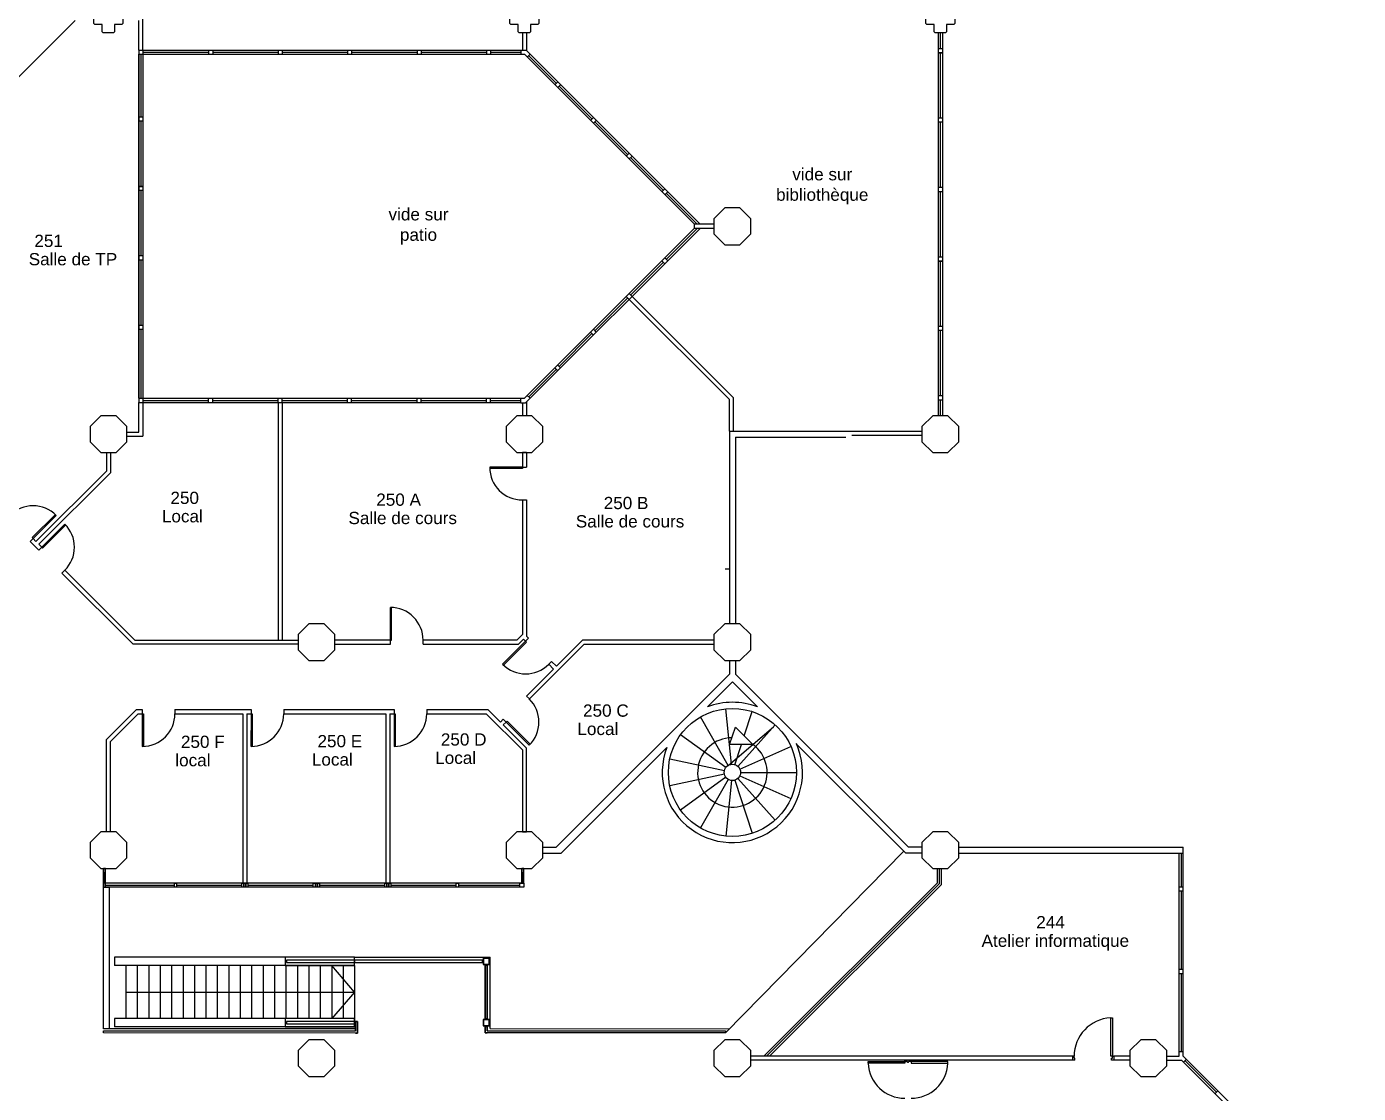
# Model space of a CAD drawing. Header units: metres. Extents: x 492 to 631, y -916 to -790.
# Drawn here: x 591.56 to 624.15, y -858.02 to -831.91 of the extents above; entities that cross this region are included whole.
import ezdxf

# ---------------------------------------------------------------- set-up
doc = ezdxf.new("R2010")
doc.units = ezdxf.units.M
doc.linetypes.add('CACHE2', pattern=[0.1875, 0.125, -0.0625])
doc.linetypes.add('CONTINU', pattern=[0])
for name, color, linetype in [('_numérotation salles', 8, 'Continuous'), ('Désignation', 8, 'CONTINU'), ('GEX_VOL_Archi', 8, 'Continuous')]:
    doc.layers.add(name, color=color, linetype=linetype)
doc.layers.add('GEX_VOL_Surf_charges_terrasses', color=54, linetype='Continuous', true_color=0x949400)
doc.styles.add('G100TXT-droit', font='swissl.ttf', dxfattribs={"height": 0.2})
doc.styles.get("Standard").update_dxf_attribs({"font": 'swissl.ttf'})

msp = doc.modelspace()

# ---------------------------------------------------------------- hatches: boundary and pattern name
at = {"layer": 'GEX_VOL_Surf_charges_terrasses', "linetype": 'CACHE2', "transparency": 33554687}
h = msp.add_hatch(dxfattribs=at)
h.set_pattern_fill('ANGLE')
h.set_pattern_definition([(0, (0, 0), (0, 6.985), [5.08, -1.905]), (90, (0, 0), (-6.985, 4e-16), [5.08, -1.905])])
h.paths.add_polyline_path([(608.753, -841.872), (608.653, -841.873), (608.653, -846.528), (608.753, -846.528)])

# ---------------------------------------------------------------- linework, layer by layer
at = {"layer": 'GEX_VOL_Archi', "color": 7}
for p, q in [((594.397, -832.489), (594.397, -831.658)), ((592.742, -831.758), (590.152, -834.347)), ((594.297, -832.489), (594.297, -831.758)), ((603.687, -832.063), (603.687, -832.487)), ((603.787, -832.063), (603.787, -832.496)), ((613.867, -832.063), (613.867, -841.438)), ((613.917, -832.451), (613.917, -832.063)), ((613.967, -832.063), (613.967, -841.438)), ((594.297, -832.487), (594.297, -841.109)), ((594.297, -832.487), (603.778, -832.487)), ((594.297, -841.009), (594.297, -832.587)), ((594.297, -832.587), (603.737, -832.587)), ((594.347, -832.589), (594.347, -834.125)), ((594.397, -832.489), (594.397, -841.109)), ((594.397, -832.537), (596.009, -832.537)), ((594.397, -832.587), (594.397, -841.009)), ((596.009, -832.487), (596.009, -832.589)), ((596.109, -832.487), (596.109, -832.589)), ((596.109, -832.537), (597.709, -832.537)), ((597.709, -832.487), (597.709, -832.589)), ((597.809, -832.487), (597.809, -832.589)), ((597.809, -832.537), (599.409, -832.537)), ((599.409, -832.487), (599.409, -832.589)), ((599.41, -832.49), (599.41, -832.487)), ((599.509, -832.487), (599.509, -832.589)), ((599.509, -832.537), (601.109, -832.537)), ((599.51, -832.49), (599.51, -832.487)), ((601.109, -832.487), (601.109, -832.589)), ((601.209, -832.487), (601.209, -832.589)), ((601.209, -832.537), (602.809, -832.537)), ((602.809, -832.487), (602.809, -832.589)), ((602.909, -832.487), (602.909, -832.589)), ((602.909, -832.537), (603.651, -832.537)), ((603.651, -832.487), (603.651, -832.587)), ((603.737, -832.587), (607.9, -836.75)), ((603.778, -832.487), (608.04, -836.748)), ((603.878, -832.587), (603.808, -832.658)), ((604.517, -833.297), (603.843, -832.622)), ((613.967, -832.451), (613.867, -832.451)), ((613.867, -832.551), (613.867, -832.581)), ((613.867, -832.551), (613.967, -832.551)), ((613.967, -832.551), (613.867, -832.551)), ((613.917, -834.151), (613.917, -832.551)), ((604.553, -833.261), (604.482, -833.332)), ((604.623, -833.332), (604.553, -833.403)), ((605.391, -834.171), (604.588, -833.367)), ((594.397, -834.125), (594.297, -834.125)), ((594.397, -834.225), (594.297, -834.225)), ((594.347, -834.225), (594.347, -835.825)), ((605.427, -834.135), (605.356, -834.206)), ((605.497, -834.206), (605.427, -834.277)), ((606.265, -835.045), (605.462, -834.241)), ((613.967, -834.151), (613.867, -834.151)), ((613.967, -834.251), (613.867, -834.251)), ((613.917, -835.851), (613.917, -834.251)), ((606.23, -835.079), (606.301, -835.008)), ((606.372, -835.079), (606.301, -835.15)), ((607.14, -835.919), (606.336, -835.116)), ((594.297, -835.825), (594.297, -835.795)), ((594.297, -835.825), (594.397, -835.825)), ((594.397, -835.825), (594.297, -835.825)), ((594.397, -835.925), (594.297, -835.925)), ((594.347, -835.925), (594.347, -837.525)), ((607.175, -835.884), (607.104, -835.954)), ((607.246, -835.954), (607.175, -836.025)), ((613.967, -835.851), (613.867, -835.851)), ((613.967, -835.951), (613.867, -835.951)), ((613.917, -837.551), (613.917, -835.951)), ((607.969, -836.748), (607.21, -835.99)), ((603.737, -841.009), (607.9, -836.847)), ((603.757, -841.131), (608.04, -836.848)), ((607.969, -836.848), (607.21, -837.607)), ((608.377, -836.748), (607.9, -836.748)), ((607.9, -836.848), (607.9, -836.748)), ((608.377, -836.848), (607.9, -836.848)), ((594.397, -837.525), (594.297, -837.525)), ((607.246, -837.642), (607.175, -837.571)), ((613.967, -837.551), (613.867, -837.551)), ((594.397, -837.625), (594.297, -837.625)), ((594.347, -837.625), (594.347, -839.225)), ((607.14, -837.677), (606.336, -838.481)), ((607.175, -837.713), (607.104, -837.642)), ((613.967, -837.651), (613.867, -837.651)), ((613.867, -837.651), (613.967, -837.651)), ((613.867, -837.651), (613.867, -837.681)), ((613.917, -839.251), (613.917, -837.651)), ((606.265, -838.552), (605.462, -839.355)), ((606.23, -838.517), (606.3, -838.587)), ((606.371, -838.517), (606.3, -838.446)), ((606.3, -838.587), (608.753, -841.04)), ((606.371, -838.517), (608.853, -840.999)), ((594.397, -839.225), (594.297, -839.225)), ((594.397, -839.325), (594.297, -839.325)), ((594.347, -839.325), (594.347, -841.009)), ((605.391, -839.426), (604.588, -840.229)), ((605.427, -839.461), (605.356, -839.39)), ((605.497, -839.39), (605.427, -839.32)), ((613.967, -839.251), (613.867, -839.251)), ((613.967, -839.351), (613.867, -839.351)), ((613.917, -840.951), (613.917, -839.351)), ((604.623, -840.265), (604.553, -840.194)), ((604.517, -840.3), (603.843, -840.974)), ((604.553, -840.335), (604.482, -840.265)), ((594.297, -841.009), (603.737, -841.009)), ((594.297, -841.838), (594.297, -841.109)), ((594.297, -841.109), (603.651, -841.109)), ((594.397, -841.059), (596.009, -841.059)), ((594.397, -841.109), (594.397, -841.938)), ((596.009, -841.109), (596.009, -841.008)), ((596.109, -841.109), (596.109, -841.008)), ((596.109, -841.059), (597.709, -841.059)), ((597.709, -841.109), (597.709, -841.008)), ((597.709, -841.11), (597.709, -846.929)), ((597.809, -841.109), (597.809, -841.008)), ((597.809, -841.059), (599.409, -841.059)), ((597.809, -841.11), (597.809, -846.929)), ((599.409, -841.109), (599.409, -841.008)), ((599.509, -841.109), (599.509, -841.008)), ((599.509, -841.059), (601.109, -841.059)), ((601.109, -841.109), (601.109, -841.008)), ((601.209, -841.109), (601.209, -841.008)), ((601.209, -841.059), (602.809, -841.059)), ((602.809, -841.109), (602.809, -841.008)), ((602.909, -841.109), (602.909, -841.008)), ((602.909, -841.059), (603.651, -841.059)), ((603.651, -841.109), (603.651, -841.009)), ((603.651, -841.109), (603.651, -841.131)), ((603.757, -841.131), (603.651, -841.131)), ((603.687, -841.131), (603.687, -841.438)), ((603.787, -841.101), (603.787, -841.438)), ((603.878, -841.009), (603.808, -840.939)), ((608.753, -841.812), (608.753, -841.04)), ((608.853, -841.812), (608.853, -840.999)), ((613.967, -840.951), (613.867, -840.951)), ((613.967, -841.051), (613.867, -841.051)), ((613.917, -841.438), (613.917, -841.051)), ((594.007, -841.838), (594.297, -841.838)), ((608.753, -841.812), (611.753, -841.812)), ((608.753, -841.812), (608.753, -846.528)), ((611.753, -841.812), (613.467, -841.812)), ((594.007, -841.938), (594.397, -841.938)), ((608.903, -841.962), (611.603, -841.962)), ((608.903, -841.962), (608.903, -846.528)), ((611.753, -841.912), (613.467, -841.912)), ((593.507, -842.338), (593.507, -842.789)), ((593.607, -842.338), (593.607, -842.83)), ((603.688, -842.338), (603.688, -842.697)), ((603.788, -842.338), (603.688, -842.338)), ((603.788, -842.338), (603.788, -842.697)), ((591.784, -844.511), (593.507, -842.789)), ((603.688, -842.697), (602.888, -842.697)), ((603.688, -842.727), (602.888, -842.727)), ((603.688, -842.697), (603.688, -842.727)), ((603.688, -842.697), (603.788, -842.697)), ((591.855, -844.582), (593.607, -842.83)), ((603.688, -843.497), (603.688, -846.79)), ((603.688, -843.497), (603.788, -843.497)), ((603.788, -843.497), (603.788, -846.832)), ((591.692, -844.419), (592.258, -843.854)), ((591.713, -844.44), (592.279, -843.875)), ((591.926, -844.652), (592.491, -844.087)), ((591.947, -844.674), (592.512, -844.108)), ((591.643, -844.511), (591.713, -844.44)), ((591.692, -844.419), (591.713, -844.44)), ((591.784, -844.511), (591.713, -844.44)), ((591.855, -844.723), (591.643, -844.511)), ((591.926, -844.652), (591.855, -844.582)), ((591.855, -844.723), (591.926, -844.652)), ((591.926, -844.652), (591.947, -844.674)), ((592.42, -845.289), (592.491, -845.218)), ((594.159, -847.028), (592.42, -845.289)), ((594.2, -846.928), (592.491, -845.218)), ((600.458, -846.928), (600.458, -846.128)), ((600.488, -846.928), (600.488, -846.128)), ((598.197, -847.028), (594.159, -847.028)), ((594.2, -846.928), (598.197, -846.928)), ((600.458, -846.928), (599.097, -846.928)), ((599.097, -847.028), (600.458, -847.028)), ((600.458, -847.028), (600.458, -846.928)), ((600.458, -846.928), (600.488, -846.928)), ((603.549, -846.929), (601.258, -846.928)), ((601.258, -847.028), (601.258, -846.928)), ((601.258, -847.028), (603.59, -847.029)), ((603.768, -846.953), (603.202, -847.519)), ((603.789, -846.975), (603.223, -847.54)), ((603.688, -846.79), (603.549, -846.929)), ((603.717, -846.902), (603.59, -847.029)), ((603.717, -846.902), (603.768, -846.953)), ((603.768, -846.953), (603.838, -846.883)), ((603.768, -846.953), (603.789, -846.975)), ((603.788, -846.832), (603.838, -846.883)), ((605.197, -847.029), (603.858, -848.368)), ((605.156, -846.929), (604.52, -847.564)), ((608.377, -846.929), (605.156, -846.929)), ((605.197, -847.029), (608.377, -847.029)), ((604.449, -847.635), (603.787, -848.297)), ((604.333, -847.519), (604.404, -847.448)), ((604.333, -847.519), (604.449, -847.635)), ((604.404, -847.448), (604.52, -847.564)), ((608.753, -847.428), (608.753, -847.759)), ((608.903, -847.428), (608.903, -847.76)), ((608.753, -847.759), (604.518, -851.993)), ((608.827, -847.951), (608.217, -848.561)), ((608.827, -847.951), (609.439, -848.564)), ((608.903, -847.76), (613.135, -851.993)), ((603.787, -848.297), (603.858, -848.368)), ((594.242, -848.628), (593.507, -849.363)), ((594.242, -848.628), (594.386, -848.628)), ((594.386, -848.628), (594.386, -848.728)), ((595.186, -848.628), (595.186, -848.728)), ((595.186, -848.628), (597.047, -848.628)), ((597.047, -848.628), (597.047, -848.728)), ((597.847, -848.628), (597.847, -848.728)), ((597.847, -848.628), (600.547, -848.628)), ((600.547, -848.628), (600.547, -848.728)), ((601.347, -848.628), (601.347, -848.728)), ((601.347, -848.628), (602.845, -848.629)), ((603.15, -848.934), (602.845, -848.629)), ((608.806, -849.967), (608.663, -848.608)), ((609.118, -849.272), (609.311, -848.676)), ((594.286, -848.728), (593.607, -849.406)), ((594.286, -848.728), (594.386, -848.728)), ((594.386, -848.728), (594.386, -849.528)), ((594.386, -848.728), (594.416, -848.728)), ((594.416, -848.728), (594.416, -849.528)), ((595.186, -848.728), (596.847, -848.728)), ((596.847, -848.728), (596.846, -852.873)), ((596.947, -848.728), (596.946, -852.873)), ((596.947, -848.728), (597.047, -848.728)), ((597.047, -848.728), (597.046, -849.528)), ((597.047, -848.728), (597.077, -848.728)), ((597.077, -848.728), (597.076, -849.528)), ((597.847, -848.728), (600.347, -848.728)), ((600.347, -848.728), (600.346, -852.873)), ((600.447, -848.728), (600.446, -852.873)), ((600.447, -848.728), (600.547, -848.728)), ((600.547, -848.728), (600.546, -849.528)), ((600.547, -848.728), (600.577, -848.728)), ((600.577, -848.728), (600.576, -849.528)), ((601.347, -848.728), (602.804, -848.729)), ((603.687, -849.612), (602.804, -848.729)), ((603.221, -848.863), (603.15, -848.934)), ((603.291, -848.933), (603.22, -849.004)), ((603.787, -849.571), (603.22, -849.004)), ((603.291, -848.933), (603.221, -848.863)), ((603.291, -848.933), (603.312, -848.912)), ((603.291, -848.933), (603.856, -849.499)), ((603.312, -848.912), (603.878, -849.478)), ((608.727, -849.993), (608.044, -848.809)), ((608.961, -850.018), (609.876, -849.002)), ((608.665, -850.049), (607.559, -849.245)), ((607.719, -849.058), (607.718, -849.059)), ((608.727, -849.993), (609.831, -849.052)), ((608.755, -849.48), (608.903, -849.06)), ((609.329, -849.48), (608.903, -849.06)), ((593.507, -851.618), (593.507, -849.363)), ((593.607, -851.618), (593.607, -849.406)), ((603.687, -849.612), (603.687, -851.62)), ((603.787, -851.62), (603.787, -849.571)), ((607.222, -849.556), (604.635, -852.143)), ((609.329, -849.48), (608.755, -849.48)), ((608.889, -849.976), (609.05, -849.48)), ((609.01, -850.085), (610.258, -849.529)), ((610.392, -849.462), (613.073, -852.143)), ((608.631, -850.125), (607.294, -849.84)), ((608.631, -850.208), (607.294, -850.492)), ((608.665, -850.284), (607.559, -851.087)), ((608.961, -850.315), (609.875, -851.331)), ((609.01, -850.247), (610.258, -850.804)), ((609.027, -850.166), (610.394, -850.166)), ((608.727, -850.339), (608.043, -851.523)), ((608.806, -850.365), (608.663, -851.724)), ((608.889, -850.356), (609.311, -851.656)), ((603.687, -851.62), (603.787, -851.62)), ((604.187, -851.993), (604.518, -851.993)), ((604.187, -852.143), (604.635, -852.143)), ((608.657, -856.537), (613.024, -852.097)), ((613.466, -852.143), (613.073, -852.143)), ((613.467, -851.993), (613.135, -851.993)), ((614.367, -851.993), (619.862, -851.993)), ((614.367, -852.143), (619.862, -852.143)), ((619.762, -857.108), (619.762, -852.143)), ((619.812, -852.143), (619.812, -852.976)), ((619.862, -857.108), (619.862, -851.993)), ((593.435, -852.973), (593.435, -852.518)), ((593.485, -852.873), (593.484, -852.518)), ((603.672, -852.873), (603.672, -852.518)), ((603.722, -852.873), (603.722, -852.518)), ((613.836, -852.518), (613.836, -852.875)), ((613.886, -852.518), (613.886, -852.896)), ((613.936, -852.518), (613.936, -852.916)), ((593.459, -852.618), (593.46, -852.873)), ((603.722, -852.873), (593.485, -852.873)), ((593.485, -852.923), (595.171, -852.923)), ((595.221, -852.923), (596.821, -852.923)), ((596.971, -852.923), (598.571, -852.923)), ((598.721, -852.923), (600.321, -852.923)), ((600.471, -852.923), (602.071, -852.923)), ((602.121, -852.923), (603.622, -852.923)), ((603.697, -852.618), (603.697, -852.873)), ((613.836, -852.875), (609.593, -857.113)), ((613.886, -852.896), (609.663, -857.113)), ((613.936, -852.916), (609.734, -857.113)), ((593.435, -852.973), (593.571, -852.973)), ((593.435, -856.442), (593.435, -852.973)), ((603.722, -852.973), (593.485, -852.973)), ((593.571, -852.973), (593.571, -856.442)), ((619.862, -852.976), (619.762, -852.976)), ((619.862, -853.076), (619.762, -853.076)), ((619.812, -853.076), (619.812, -854.992)), ((593.705, -854.691), (593.705, -854.891)), ((599.582, -854.69), (602.903, -854.69)), ((602.903, -854.716), (602.878, -854.716)), ((602.903, -856.433), (602.903, -854.69)), ((593.982, -854.891), (593.982, -856.191)), ((594.262, -854.891), (594.262, -856.191)), ((594.262, -854.891), (594.262, -856.191)), ((594.542, -854.891), (594.542, -856.191)), ((594.542, -854.891), (594.542, -856.191)), ((594.822, -854.891), (594.822, -856.191)), ((595.102, -854.891), (595.102, -856.191)), ((595.382, -854.891), (595.382, -856.191)), ((595.662, -854.891), (595.662, -856.191)), ((595.942, -854.891), (595.942, -856.191)), ((596.222, -854.891), (596.222, -856.191)), ((596.502, -854.891), (596.502, -856.191)), ((596.782, -854.891), (596.782, -856.191)), ((597.062, -854.891), (597.062, -856.191)), ((597.342, -854.891), (597.342, -856.191)), ((597.622, -854.891), (597.622, -856.191)), ((597.902, -854.891), (597.902, -856.191)), ((598.182, -854.891), (598.182, -856.191)), ((598.462, -854.891), (598.462, -856.191)), ((598.742, -854.891), (598.742, -856.191)), ((599.022, -854.891), (599.022, -856.191)), ((599.582, -855.541), (599.022, -854.891)), ((599.302, -854.891), (599.302, -856.191)), ((599.582, -854.891), (599.582, -856.191)), ((619.862, -854.992), (619.762, -854.992)), ((619.862, -855.092), (619.762, -855.092)), ((619.812, -855.092), (619.812, -857.008)), ((593.982, -855.541), (599.582, -855.541)), ((599.582, -855.541), (599.022, -856.191)), ((618.089, -856.174), (618.129, -856.174)), ((618.089, -857.113), (618.089, -856.174)), ((618.129, -856.174), (618.129, -857.113)), ((593.571, -856.442), (593.435, -856.442)), ((599.582, -856.442), (593.435, -856.442)), ((593.705, -856.191), (593.705, -856.391)), ((597.881, -856.191), (597.881, -856.391)), ((599.582, -856.19), (599.582, -856.266)), ((602.903, -856.433), (608.749, -856.446)), ((609.593, -857.113), (609.277, -857.113)), ((617.159, -857.113), (609.593, -857.113)), ((617.189, -857.113), (617.159, -857.113)), ((617.159, -857.213), (617.159, -857.113)), ((617.189, -857.163), (617.189, -857.113)), ((617.209, -857.163), (617.189, -857.163)), ((617.209, -857.213), (617.209, -857.163)), ((618.129, -857.113), (618.089, -857.113)), ((618.109, -857.163), (618.129, -857.163)), ((618.109, -857.213), (618.109, -857.163)), ((618.129, -857.163), (618.129, -857.113)), ((618.129, -857.113), (618.159, -857.113)), ((618.557, -857.113), (618.159, -857.113)), ((618.159, -857.113), (618.159, -857.213)), ((619.457, -857.108), (619.762, -857.108)), ((619.862, -857.008), (619.762, -857.008)), ((619.862, -857.108), (624.147, -861.393)), ((613.199, -857.213), (609.277, -857.213)), ((612.15, -857.283), (612.15, -857.243)), ((612.15, -857.243), (613.049, -857.243)), ((613.049, -857.283), (612.15, -857.283)), ((613.199, -857.213), (613.049, -857.213)), ((613.049, -857.243), (613.049, -857.213)), ((613.049, -857.243), (613.049, -857.283)), ((613.109, -857.243), (613.049, -857.243)), ((613.109, -857.263), (613.109, -857.243)), ((613.139, -857.263), (613.109, -857.263)), ((613.139, -857.263), (613.139, -857.243)), ((613.199, -857.243), (613.139, -857.243)), ((617.159, -857.213), (613.199, -857.213)), ((613.199, -857.243), (613.199, -857.213)), ((614.098, -857.243), (613.199, -857.243)), ((613.199, -857.243), (613.199, -857.283)), ((613.199, -857.283), (614.098, -857.283)), ((614.098, -857.283), (614.098, -857.243)), ((617.209, -857.213), (617.159, -857.213)), ((618.159, -857.213), (618.109, -857.213)), ((618.557, -857.213), (618.159, -857.213)), ((619.457, -857.208), (619.821, -857.208)), ((619.821, -857.208), (624.047, -861.434)), ((619.939, -857.185), (619.868, -857.256)), ((619.904, -857.22), (620.676, -857.992)), ((620.711, -857.957), (620.64, -858.028))]:
    msp.add_line(p, q, dxfattribs=at)
at = {"layer": 'GEX_VOL_Archi', "color": 7, "flags": 128}
for points in [[(593.227, -831.558), (593.407, -831.558), (593.407, -831.378), (593.432, -831.353), (593.682, -831.353), (593.707, -831.378), (593.707, -831.558), (593.887, -831.558), (593.912, -831.583), (593.912, -831.833), (593.887, -831.858), (593.707, -831.858), (593.707, -832.038), (593.682, -832.063), (593.432, -832.063), (593.407, -832.038), (593.407, -831.858), (593.227, -831.858), (593.202, -831.833), (593.202, -831.583)], [(603.407, -831.558), (603.587, -831.558), (603.587, -831.378), (603.612, -831.353), (603.862, -831.353), (603.887, -831.378), (603.887, -831.558), (604.067, -831.558), (604.092, -831.583), (604.092, -831.833), (604.067, -831.858), (603.887, -831.858), (603.887, -832.038), (603.862, -832.063), (603.612, -832.063), (603.587, -832.038), (603.587, -831.858), (603.407, -831.858), (603.382, -831.833), (603.382, -831.583)], [(613.587, -831.558), (613.767, -831.558), (613.767, -831.378), (613.792, -831.353), (614.042, -831.353), (614.067, -831.378), (614.067, -831.558), (614.247, -831.558), (614.272, -831.583), (614.272, -831.833), (614.247, -831.858), (614.067, -831.858), (614.067, -832.038), (614.042, -832.063), (613.792, -832.063), (613.767, -832.038), (613.767, -831.858), (613.587, -831.858), (613.562, -831.833), (613.562, -831.583)], [(609.277, -836.612), (609.013, -836.348), (608.641, -836.348), (608.377, -836.612), (608.377, -836.985), (608.641, -837.248), (609.013, -837.248), (609.277, -836.985)], [(594.007, -841.702), (593.743, -841.438), (593.371, -841.438), (593.107, -841.702), (593.107, -842.075), (593.371, -842.338), (593.743, -842.338), (594.007, -842.075)], [(604.187, -841.702), (603.923, -841.438), (603.551, -841.438), (603.287, -841.702), (603.287, -842.075), (603.551, -842.338), (603.923, -842.338), (604.187, -842.075)], [(614.367, -841.702), (614.103, -841.438), (613.731, -841.438), (613.467, -841.702), (613.467, -842.075), (613.731, -842.338), (614.103, -842.338), (614.367, -842.075)], [(599.097, -846.792), (598.833, -846.528), (598.461, -846.528), (598.197, -846.792), (598.197, -847.165), (598.461, -847.428), (598.833, -847.428), (599.097, -847.165)], [(609.277, -846.792), (609.013, -846.528), (608.641, -846.528), (608.377, -846.792), (608.377, -847.165), (608.641, -847.428), (609.013, -847.428), (609.277, -847.165)], [(594.007, -851.882), (593.743, -851.618), (593.371, -851.618), (593.107, -851.882), (593.107, -852.255), (593.371, -852.518), (593.743, -852.518), (594.007, -852.255)], [(604.187, -851.882), (603.923, -851.618), (603.551, -851.618), (603.287, -851.882), (603.287, -852.255), (603.551, -852.518), (603.923, -852.518), (604.187, -852.255)], [(614.367, -851.882), (614.103, -851.618), (613.731, -851.618), (613.467, -851.882), (613.467, -852.255), (613.731, -852.518), (614.103, -852.518), (614.367, -852.255)], [(599.097, -856.972), (598.833, -856.708), (598.461, -856.708), (598.197, -856.972), (598.197, -857.345), (598.461, -857.608), (598.833, -857.608), (599.097, -857.345)], [(609.277, -856.972), (609.013, -856.708), (608.641, -856.708), (608.377, -856.972), (608.377, -857.345), (608.641, -857.608), (609.013, -857.608), (609.277, -857.345)], [(619.457, -856.972), (619.193, -856.708), (618.821, -856.708), (618.557, -856.972), (618.557, -857.345), (618.821, -857.608), (619.193, -857.608), (619.457, -857.345)]]:
    msp.add_lwpolyline(points, close=True, dxfattribs=at)
at = {"layer": 'GEX_VOL_Archi', "color": 7}
for points in [[(593.484, -852.518), (593.434, -852.518), (593.434, -852.618), (593.484, -852.618)], [(603.722, -852.518), (603.672, -852.518), (603.672, -852.618), (603.722, -852.618)], [(593.485, -852.873), (593.435, -852.873), (593.435, -852.973), (593.485, -852.973)], [(595.171, -852.873), (595.221, -852.873), (595.221, -852.973), (595.171, -852.973)], [(596.821, -852.873), (596.871, -852.873), (596.871, -852.973), (596.821, -852.973)], [(596.871, -852.873), (596.921, -852.873), (596.921, -852.973), (596.871, -852.973)], [(596.921, -852.873), (596.971, -852.873), (596.971, -852.973), (596.921, -852.973)], [(598.571, -852.873), (598.621, -852.873), (598.621, -852.973), (598.571, -852.973)], [(598.621, -852.873), (598.671, -852.873), (598.671, -852.973), (598.621, -852.973)], [(598.671, -852.873), (598.721, -852.873), (598.721, -852.973), (598.671, -852.973)], [(600.321, -852.873), (600.371, -852.873), (600.371, -852.973), (600.321, -852.973)], [(600.371, -852.873), (600.421, -852.873), (600.421, -852.973), (600.371, -852.973)], [(600.421, -852.873), (600.471, -852.873), (600.471, -852.973), (600.421, -852.973)], [(602.071, -852.873), (602.121, -852.873), (602.121, -852.973), (602.071, -852.973)], [(603.622, -852.873), (603.722, -852.873), (603.722, -852.973), (603.622, -852.973)], [(603.722, -852.873), (603.672, -852.873), (603.672, -852.873), (603.722, -852.873)], [(597.911, -854.815), (599.582, -854.815), (599.582, -854.765), (597.911, -854.765)], [(599.582, -854.815), (602.708, -854.815), (602.708, -854.765), (599.582, -854.765)], [(602.878, -854.716), (602.728, -854.716), (602.728, -854.865), (602.878, -854.865)], [(602.872, -854.722), (602.734, -854.722), (602.734, -854.859), (602.872, -854.859)], [(602.828, -856.196), (602.828, -854.885), (602.777, -854.885), (602.777, -856.196)], [(602.828, -856.196), (602.777, -856.196), (602.777, -854.885), (602.828, -854.885)], [(597.911, -856.316), (599.582, -856.316), (599.582, -856.266), (597.911, -856.266)], [(602.878, -856.216), (602.728, -856.216), (602.728, -856.366), (602.878, -856.366)], [(602.872, -856.222), (602.734, -856.222), (602.734, -856.36), (602.872, -856.36)]]:
    msp.add_lwpolyline(points, close=True, dxfattribs=at)
for points in [[(599.582, -854.69), (593.705, -854.69)], [(599.582, -854.69), (597.881, -854.69), (597.881, -854.89), (599.582, -854.89), (599.582, -854.69)], [(599.582, -854.891), (593.705, -854.891)], [(599.602, -856.551), (599.602, -856.551), (593.435, -856.543), (593.435, -856.493), (599.602, -856.493)], [(599.582, -856.191), (593.705, -856.191)], [(599.582, -856.391), (593.705, -856.391)], [(599.582, -856.19), (597.881, -856.191), (597.881, -856.391), (599.582, -856.39), (599.582, -856.19)], [(599.582, -856.19), (599.582, -856.266)], [(599.602, -856.551), (599.602, -856.551), (599.652, -856.551), (599.652, -856.266), (599.602, -856.266), (599.602, -856.493)], [(599.602, -856.493), (599.602, -856.266), (599.652, -856.266), (599.652, -856.551), (599.602, -856.551), (599.602, -856.551)], [(602.777, -856.493), (602.777, -856.386)], [(602.828, -856.493), (602.828, -856.386), (602.777, -856.386), (602.777, -856.543), (602.828, -856.543), (602.828, -856.543)], [(602.828, -856.543), (602.828, -856.543), (602.777, -856.543), (602.777, -856.386), (602.828, -856.386), (602.828, -856.493)], [(602.828, -856.493), (608.657, -856.493), (608.657, -856.543), (602.777, -856.543), (602.777, -856.493), (602.777, -856.493)]]:
    msp.add_lwpolyline(points, dxfattribs=at)
for radius in [1.567, 0.2]:
    msp.add_circle((608.827, -850.166), radius, dxfattribs=at)
for centre, radius, start, end in [((603.688, -842.697), 0.8, 179.9933, 269.9933), ((591.713, -844.44), 0.8, 44.9933, 134.9933), ((591.926, -844.652), 0.8, 314.9933, 44.9933), ((600.458, -846.928), 0.8, 359.9933, 89.9933), ((603.768, -846.953), 0.8, 224.9933, 314.9933), ((603.291, -848.933), 0.8, 314.9933, 44.9933), ((608.827, -850.166), 1.717, 69.0874, 110.8177), ((594.386, -848.728), 0.8, 269.9933, 359.9933), ((597.047, -848.728), 0.8, 269.9933, 359.9933), ((600.547, -848.728), 0.8, 269.9933, 359.9933), ((608.827, -850.166), 0.85, 90.9533, 53.8375), ((608.827, -850.166), 1.717, 159.1823, 24.222), ((618.129, -857.113), 0.94, 92.7294, 180), ((613.049, -857.243), 0.9, 182.7294, 270), ((613.199, -857.243), 0.9, 270, 357.2706)]:
    msp.add_arc(centre, radius, start, end, dxfattribs=at)

# ---------------------------------------------------------------- texts
at = {"layer": '_numérotation salles', "color": 7, "char_height": 0.3, "attachment_point": 1, "style": 'G100TXT-droit'}
for s, insert in [('251', (591.744, -837.004)), ('250 ', (595.074, -843.295)), ('250 A', (600.111, -843.339)), ('250 B', (605.678, -843.421)), ('250 C', (605.172, -848.502)), ('250 F', (595.331, -849.266)), ('250 E', (598.673, -849.25)), ('250 D', (601.692, -849.209)), ('244', (616.264, -853.681))]:
    msp.add_mtext_dynamic_manual_height_columns(s, width=1.61618, gutter_width=1, heights=[0], dxfattribs=dict(at, insert=insert))
at = {"layer": 'Désignation', "color": 7, "char_height": 0.3, "attachment_point": 1, "style": 'G100TXT-droit'}
for s, width, heights, insert in [('Salle de TP     ', 2.79638, [0.353], (591.606, -837.453)), ('Local', 2.79638, [0.353], (594.865, -843.745)), ('Salle de cours   ', 2.79638, [0.353], (599.431, -843.788)), ('Salle de cours     ', 2.79638, [0.353], (604.995, -843.87)), ('Local     ', 2.79638, [0.353], (605.034, -848.951)), ('Local     ', 2.79638, [0.353], (601.554, -849.658)), ('local', 2.79638, [0.353], (595.193, -849.716)), ('Local     ', 2.79638, [0.353], (598.535, -849.699)), ('Atelier informatique    ', 4.51511, [0.942], (614.926, -854.135))]:
    msp.add_mtext_dynamic_manual_height_columns(s, width=width, gutter_width=1, heights=heights, dxfattribs=dict(at, insert=insert))
at = {"layer": 'GEX_VOL_Archi', "color": 7, "char_height": 0.3, "width": 9.17418, "attachment_point": 5}
for s, insert in [('vide sur\\Pbibliothèque', (611.026, -835.819)), ('vide sur \\Ppatio', (601.145, -836.799))]:
    msp.add_mtext(s, dxfattribs=dict(at, insert=insert))

doc.saveas('drawing.dxf')
